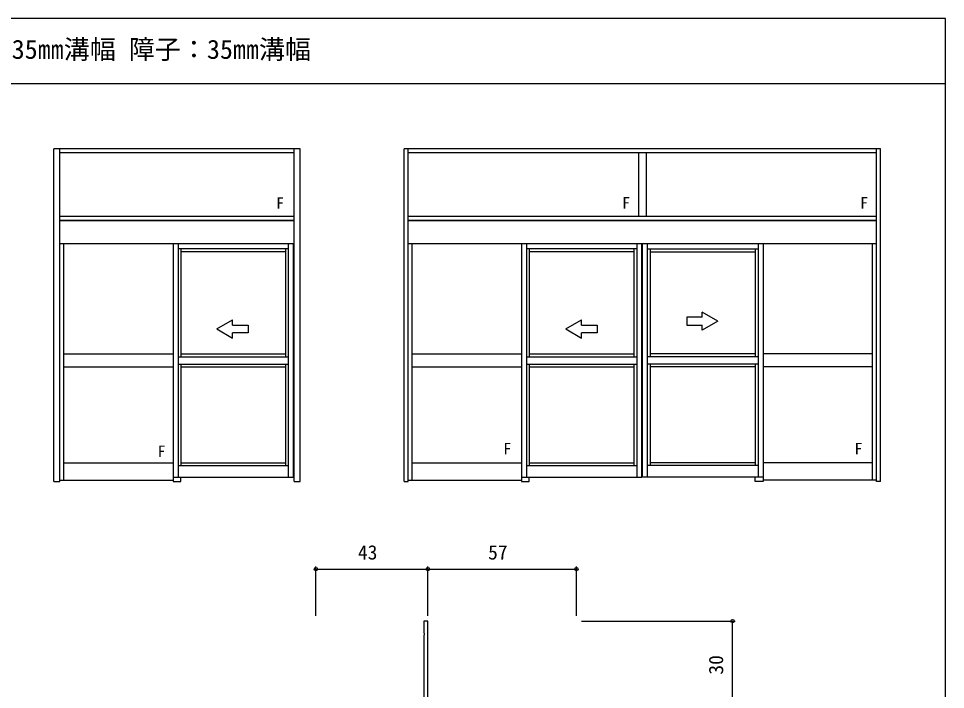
# Model space of a CAD drawing. Units: millimetres, scale not verified. Extents: x -437 to 438, y -681 to 679.
# Drawn here: x 82.4 to 438.3, y 386.3 to 643.8 of the extents above; entities that cross this region are included whole.
import ezdxf
from ezdxf.enums import TextEntityAlignment as Align

# ---------------------------------------------------------------- set-up
doc = ezdxf.new("R2010")
doc.units = ezdxf.units.MM
doc.header["$LTSCALE"] = 4
for name, color, linetype in [('0-1_USER1', 3, 'Continuous'), ('0-2_YKK_11', 7, 'Continuous'), ('0-5_YKK_A1', 4, 'Continuous'), ('0-6_YKK_D', 6, 'Continuous'), ('0-7_YKK_ZWAK', 7, 'Continuous')]:
    doc.layers.add(name, color=color, linetype=linetype)
doc.styles.add('ＭＳ ゴシック', font='')
doc.styles.get('ＭＳ ゴシック').set_extended_font_data('MS Gothic')

msp = doc.modelspace()

# ---------------------------------------------------------------- linework, layer by layer
at = {"layer": '0-2_YKK_11'}
msp.add_lwpolyline([(239.593, 382.486), (239.593, 412.486), (237.993, 412.486), (237.993, 407.944), (238.113, 407.761), (238.113, 407.211), (237.993, 407.028), (237.993, 382.486)], dxfattribs=at)
at = {"layer": '0-5_YKK_A1'}
for p, q in [((96, 466.05), (96, 593.8)), ((190.5, 593.8), (96, 593.8)), ((98.25, 466.05), (98.25, 593.8)), ((188.25, 592.3), (98.25, 592.3)), ((188.25, 466.05), (188.25, 593.8)), ((190.5, 466.05), (190.5, 593.8)), ((230.5, 466.05), (230.5, 593.8)), ((413.3, 593.8), (230.5, 593.8)), ((232, 466.05), (232, 593.8)), ((411.8, 592.3), (232, 592.3)), ((320.4, 592.3), (320.4, 567.8)), ((323.4, 592.3), (323.4, 567.8)), ((411.8, 466.05), (411.8, 593.8)), ((413.3, 466.05), (413.3, 593.8)), ((188.25, 567.8), (98.25, 567.8)), ((188.25, 566.3), (98.25, 566.3)), ((188.25, 566.1), (98.25, 566.1)), ((411.8, 567.8), (232, 567.8)), ((411.8, 566.3), (232, 566.3)), ((411.8, 566.1), (232, 566.1)), ((188.25, 557.3), (98.25, 557.3)), ((99.75, 466.55), (99.75, 557.3)), ((141.75, 557.3), (141.75, 467.8)), ((143.65, 557.3), (143.65, 467.8)), ((186.1, 555.4), (143.65, 555.4)), ((144.75, 555.4), (144.75, 513.95)), ((185, 513.95), (185, 555.4)), ((186.1, 467.8), (186.1, 557.3)), ((188, 467.8), (188, 557.3)), ((411.8, 557.3), (232, 557.3)), ((233.5, 466.55), (233.5, 557.3)), ((275.5, 557.3), (275.5, 467.8)), ((277.4, 557.3), (277.4, 467.8)), ((319.875, 555.4), (277.4, 555.4)), ((278.5, 555.4), (278.5, 513.95)), ((318.775, 513.95), (318.775, 555.4)), ((319.875, 467.8), (319.875, 557.3)), ((321.775, 467.8), (321.775, 557.3)), ((322.025, 467.8), (322.025, 557.3)), ((323.925, 467.8), (323.925, 557.3)), ((323.925, 555.4), (366.4, 555.4)), ((325.025, 513.95), (325.025, 555.4)), ((365.3, 555.4), (365.3, 513.95)), ((366.4, 557.3), (366.4, 467.8)), ((368.3, 557.3), (368.3, 467.8)), ((410.3, 466.55), (410.3, 557.3)), ((185, 554.3), (144.75, 554.3)), ((318.775, 554.3), (278.5, 554.3)), ((325.025, 554.3), (365.3, 554.3)), ((350.951, 527.631), (344.951, 531.095)), ((344.951, 529.131), (344.951, 531.095)), ((158.549, 524.631), (164.549, 528.095)), ((164.549, 526.131), (164.549, 528.095)), ((292.599, 524.631), (298.599, 528.095)), ((298.599, 526.131), (298.599, 528.095)), ((350.951, 527.631), (344.951, 524.167)), ((158.549, 524.631), (164.549, 521.167)), ((292.599, 524.631), (298.599, 521.167)), ((344.951, 524.167), (344.951, 526.131)), ((164.549, 521.167), (164.549, 523.131)), ((298.599, 521.167), (298.599, 523.131)), ((99.75, 515.05), (141.75, 515.05)), ((143.65, 513.95), (186.1, 513.95)), ((144.75, 515.05), (185, 515.05)), ((233.5, 515.05), (275.5, 515.05)), ((277.4, 513.95), (319.85, 513.95)), ((278.5, 515.05), (318.75, 515.05)), ((366.4, 513.95), (323.95, 513.95)), ((365.3, 515.05), (325.05, 515.05)), ((410.3, 515.05), (368.3, 515.05)), ((99.75, 510.05), (141.75, 510.05)), ((143.65, 511.15), (186.1, 511.15)), ((144.75, 511.15), (144.75, 472.2)), ((144.75, 510.05), (185, 510.05)), ((185, 472.2), (185, 511.15)), ((233.5, 510.05), (275.5, 510.05)), ((277.4, 511.15), (319.85, 511.15)), ((278.5, 511.15), (278.5, 472.2)), ((278.5, 510.05), (318.75, 510.05)), ((318.775, 472.2), (318.775, 511.15)), ((366.4, 511.15), (323.95, 511.15)), ((325.025, 472.2), (325.025, 511.15)), ((365.3, 510.05), (325.05, 510.05)), ((365.3, 511.15), (365.3, 472.2)), ((410.3, 510.05), (368.3, 510.05)), ((99.75, 473.3), (141.75, 473.3)), ((143.65, 472.2), (186.1, 472.2)), ((144.75, 473.3), (185, 473.3)), ((233.5, 473.3), (275.5, 473.3)), ((277.4, 472.2), (319.875, 472.2)), ((278.5, 473.3), (318.775, 473.3)), ((366.4, 472.2), (323.925, 472.2)), ((365.3, 473.3), (325.025, 473.3)), ((410.3, 473.3), (368.3, 473.3)), ((98.25, 466.55), (141.75, 466.55)), ((141.75, 467.8), (188, 467.8)), ((232, 466.55), (275.5, 466.55)), ((275.5, 467.8), (321.775, 467.8)), ((368.3, 467.8), (322.025, 467.8)), ((411.8, 466.55), (368.3, 466.55)), ((96, 466.05), (98.25, 466.05)), ((188.25, 466.05), (190.5, 466.05)), ((230.5, 466.05), (232, 466.05)), ((413.3, 466.05), (411.8, 466.05))]:
    msp.add_line(p, q, dxfattribs=at)
for points in [[(344.951, 529.131), (338.951, 529.131), (338.951, 526.131), (344.951, 526.131)], [(164.549, 526.131), (170.549, 526.131), (170.549, 523.131), (164.549, 523.131)], [(298.599, 526.131), (304.599, 526.131), (304.599, 523.131), (298.599, 523.131)], [(141.75, 467.8), (141.75, 466.05), (144.75, 466.05), (144.75, 467.8)], [(275.5, 467.8), (275.5, 466.05), (278.5, 466.05), (278.5, 467.8)], [(368.3, 467.8), (368.3, 466.05), (365.3, 466.05), (365.3, 467.8)]]:
    msp.add_lwpolyline(points, dxfattribs=at)
at = {"layer": '0-6_YKK_D'}
for p, q in [((196.593, 414.486), (196.593, 433.486)), ((196.593, 432.486), (239.593, 432.486)), ((239.593, 414.486), (239.593, 433.486)), ((239.593, 414.486), (239.593, 433.486)), ((239.593, 432.486), (296.593, 432.486)), ((296.593, 414.486), (296.593, 433.486)), ((298.593, 412.487), (357.593, 412.487)), ((356.593, 382.486), (356.593, 412.487))]:
    msp.add_line(p, q, dxfattribs=at)
for centre in [(196.593, 432.486), (239.593, 432.486), (239.593, 432.486), (296.593, 432.486), (356.593, 412.487)]:
    msp.add_circle(centre, 0.637, dxfattribs=at)
at = {"layer": '0-7_YKK_ZWAK'}
for p, q in [((438.3, 643.8), (-436.7, 643.8)), ((438.3, 618.8), (-436.7, 618.8))]:
    msp.add_line(p, q, dxfattribs=at)
msp.add_lwpolyline([(-436.7, -681.2), (438.3, -681.2), (438.3, 643.8)], dxfattribs=at)

# ---------------------------------------------------------------- texts
at = {"layer": '0-1_USER1', "style": 'ＭＳ ゴシック'}
msp.add_text('自動ドア【一般スライド】 エンジン内蔵 たて骨60㎜見付 たてかまち60㎜見付 枠：35㎜溝幅 障子：35㎜溝幅', height=7.331, dxfattribs=at).set_placement((-300.086, 626.13), align=Align.BOTTOM_LEFT)
at = {"layer": '0-5_YKK_A1', "style": 'ＭＳ ゴシック'}
for p in [(181.323, 569.438), (314.198, 569.537), (405.568, 569.537), (268.599, 475.203), (403.399, 475.203), (135.824, 474.17)]:
    msp.add_text('F', height=4.399, dxfattribs=at).set_placement(p, align=Align.BOTTOM_LEFT)
at = {"layer": '0-6_YKK_D', "style": 'ＭＳ ゴシック'}
for s, p in [('43', (212.724, 434.486)), ('57', (262.702, 434.486))]:
    msp.add_text(s, height=5.499, dxfattribs=at).set_placement(p, align=Align.BOTTOM_LEFT)
msp.add_text('30', height=5.499, rotation=90, dxfattribs=at).set_placement((354.593, 391.947), align=Align.BOTTOM_LEFT)

doc.saveas('drawing.dxf')
